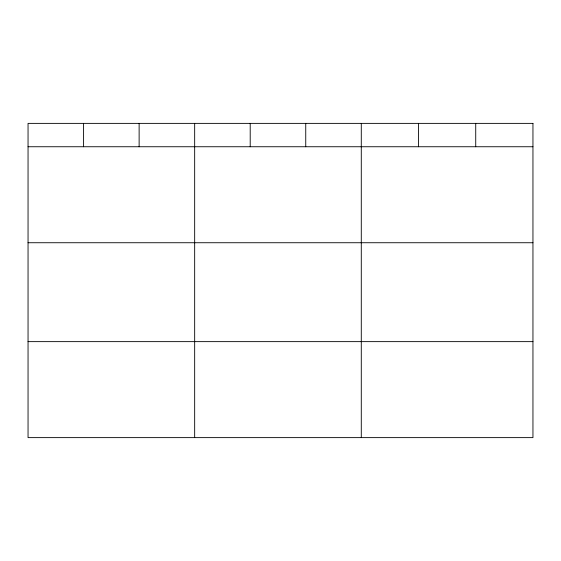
<?xml version="1.0" encoding="UTF-8"?>
<svg xmlns="http://www.w3.org/2000/svg" width="561" height="561" viewBox="0 0 561 561"><rect width="100%" height="100%" fill="white"/><g stroke="black" fill="none" stroke-linecap="round" stroke-linejoin="round"><path stroke-width="0.84" d="M28.05 146.744L532.95 146.744M28.05 242.738L532.95 242.738M28.05 341.635L532.95 341.635M475.728 123.378L475.728 146.744M418.506 123.378L418.506 146.744M361.284 123.378L361.284 437.622M305.745 123.378L305.745 146.744M250.206 123.378L250.206 146.744M194.667 123.378L194.667 437.622M139.128 123.378L139.128 146.744M83.589 123.378L83.589 146.744M532.95 123.378L28.05 123.378L28.05 437.622L532.95 437.622L532.95 123.378"/></g></svg>
